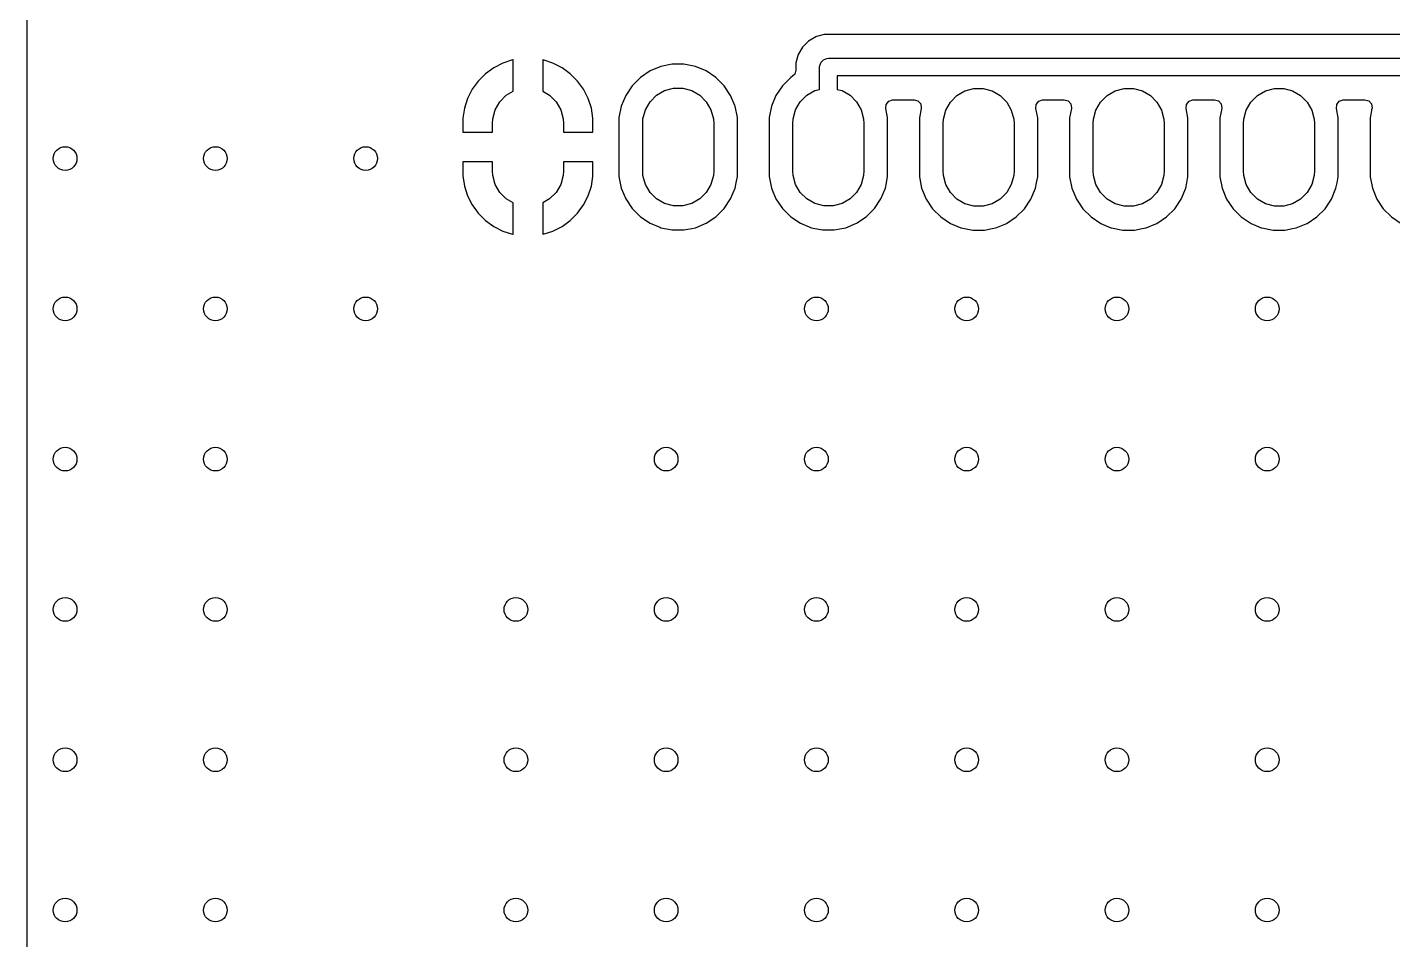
# Model space of a CAD drawing. Extents: x 2.6 to 14.2, y -9.4 to -3.8.
# Drawn here: x 2.558 to 3.467, y -8.85 to -8.243 of the extents above; entities that cross this region are included whole.
import ezdxf

# ---------------------------------------------------------------- set-up
doc = ezdxf.new("R2010")
doc.units = 0
doc.header["$MEASUREMENT"] = 0
doc.layers.add('BLACK', color=7, linetype='CONTINUOUS')

msp = doc.modelspace()

# ---------------------------------------------------------------- linework, layer by layer
at = {"layer": 'BLACK', "linetype": 'CONTINUOUS'}
for p, q in [((2.55806, -8.30376), (2.55806, -7.7227)), ((3.08285, -8.2495), (3.07791, -8.25236)), ((3.0833, -8.24938), (3.08285, -8.2495)), ((3.08836, -8.24803), (3.0833, -8.24938)), ((3.09407, -8.24803), (3.08836, -8.24803)), ((3.68149, -8.24803), (3.09407, -8.24803)), ((3.07387, -8.25639), (3.07102, -8.26134)), ((3.0779, -8.25236), (3.07387, -8.25639)), ((3.07387, -8.25639), (3.07387, -8.25639)), ((3.07791, -8.25236), (3.0779, -8.25236)), ((2.87459, -8.26704), (2.86852, -8.27013)), ((2.88107, -8.26493), (2.87459, -8.26704)), ((2.88137, -8.26488), (2.88107, -8.26493)), ((2.88107, -8.26493), (2.88107, -8.26493)), ((2.88137, -8.28581), (2.88137, -8.26488)), ((2.88137, -8.26488), (2.88137, -8.26488)), ((2.90135, -8.26493), (2.90106, -8.26488)), ((2.90106, -8.26488), (2.90106, -8.28581)), ((2.90784, -8.26704), (2.90135, -8.26493)), ((2.90135, -8.26493), (2.90135, -8.26493)), ((2.91391, -8.27013), (2.90784, -8.26704)), ((2.98733, -8.26778), (2.97972, -8.26929)), ((2.99509, -8.26778), (2.98733, -8.26778)), ((2.98733, -8.26778), (2.98733, -8.26778)), ((3.0027, -8.26929), (2.99509, -8.26778)), ((2.99509, -8.26778), (2.99509, -8.26778)), ((3.07102, -8.26134), (3.06954, -8.26685)), ((3.06954, -8.26685), (3.06954, -8.26685)), ((3.06954, -8.26685), (3.06954, -8.27167)), ((3.07102, -8.26134), (3.07102, -8.26134)), ((3.08531, -8.2697), (3.08542, -8.26855)), ((3.08542, -8.26855), (3.0863, -8.26642)), ((3.0863, -8.26642), (3.08793, -8.26479)), ((3.08793, -8.26479), (3.09006, -8.26391)), ((3.09006, -8.26391), (3.09121, -8.2638)), ((3.09121, -8.2638), (3.69005, -8.2638)), ((2.863, -8.27414), (2.85818, -8.27896)), ((2.86852, -8.27013), (2.863, -8.27414)), ((2.91943, -8.27414), (2.91391, -8.27013)), ((2.92425, -8.27896), (2.91943, -8.27414)), ((2.9661, -8.27657), (2.96062, -8.28206)), ((2.97256, -8.27226), (2.9661, -8.27657)), ((2.9661, -8.27657), (2.9661, -8.27657)), ((2.97972, -8.26929), (2.97256, -8.27226)), ((2.97256, -8.27226), (2.97256, -8.27226)), ((2.97972, -8.26929), (2.97972, -8.26929)), ((3.00987, -8.27226), (3.0027, -8.26929)), ((3.0027, -8.26929), (3.0027, -8.26929)), ((3.01632, -8.27657), (3.00987, -8.27226)), ((3.00987, -8.27226), (3.00987, -8.27226)), ((3.02181, -8.28206), (3.01632, -8.27657)), ((3.01632, -8.27657), (3.01632, -8.27657)), ((3.0661, -8.27657), (3.06062, -8.28206)), ((3.06737, -8.27573), (3.0661, -8.27657)), ((3.0661, -8.27657), (3.0661, -8.27657)), ((3.06876, -8.27431), (3.06737, -8.27573)), ((3.06954, -8.27167), (3.06876, -8.27431)), ((3.08531, -8.28451), (3.08531, -8.2697)), ((3.6925, -8.27561), (3.09712, -8.27561)), ((3.09712, -8.27561), (3.09712, -8.28451)), ((2.85417, -8.28447), (2.85108, -8.29055)), ((2.85818, -8.27896), (2.85417, -8.28447)), ((2.87683, -8.28843), (2.88137, -8.28581)), ((2.90106, -8.28581), (2.90559, -8.28843)), ((2.92825, -8.28447), (2.92425, -8.27896)), ((2.93135, -8.29055), (2.92825, -8.28447)), ((2.96062, -8.28206), (2.95631, -8.28851)), ((2.96062, -8.28206), (2.96062, -8.28206)), ((2.97683, -8.28843), (2.98217, -8.28535)), ((2.98217, -8.28535), (2.98813, -8.28375)), ((2.98813, -8.28375), (2.9943, -8.28375)), ((2.9943, -8.28375), (3.00025, -8.28535)), ((3.00025, -8.28535), (3.00559, -8.28843)), ((3.02612, -8.28851), (3.02181, -8.28206)), ((3.02181, -8.28206), (3.02181, -8.28206)), ((3.06062, -8.28206), (3.05631, -8.28851)), ((3.06062, -8.28206), (3.06062, -8.28206)), ((3.07683, -8.28843), (3.08217, -8.28535)), ((3.08217, -8.28535), (3.08531, -8.28451)), ((3.09712, -8.28451), (3.10025, -8.28535)), ((3.10025, -8.28535), (3.10559, -8.28843)), ((3.17673, -8.28857), (3.18207, -8.28549)), ((3.18207, -8.28549), (3.18802, -8.28389)), ((3.18802, -8.28389), (3.19419, -8.28389)), ((3.19419, -8.28389), (3.20015, -8.28549)), ((3.20015, -8.28549), (3.20549, -8.28857)), ((3.27673, -8.28857), (3.28207, -8.28549)), ((3.28207, -8.28549), (3.28802, -8.28389)), ((3.28802, -8.28389), (3.29419, -8.28389)), ((3.29419, -8.28389), (3.30015, -8.28549)), ((3.30015, -8.28549), (3.30549, -8.28857)), ((3.37673, -8.28857), (3.38207, -8.28549)), ((3.38207, -8.28549), (3.38802, -8.28389)), ((3.38802, -8.28389), (3.39419, -8.28389)), ((3.39419, -8.28389), (3.40015, -8.28549)), ((3.40015, -8.28549), (3.40549, -8.28857)), ((2.85108, -8.29055), (2.84897, -8.29703)), ((2.86939, -8.29813), (2.87247, -8.29279)), ((2.87247, -8.29279), (2.87683, -8.28843)), ((2.90559, -8.28843), (2.90995, -8.29279)), ((2.90995, -8.29279), (2.91304, -8.29813)), ((2.93345, -8.29703), (2.93135, -8.29055)), ((2.95334, -8.29568), (2.95182, -8.30329)), ((2.95631, -8.28851), (2.95334, -8.29568)), ((2.95334, -8.29568), (2.95334, -8.29568)), ((2.95631, -8.28851), (2.95631, -8.28851)), ((2.96939, -8.29813), (2.97247, -8.29279)), ((2.97247, -8.29279), (2.97683, -8.28843)), ((3.00559, -8.28843), (3.00995, -8.29279)), ((3.00995, -8.29279), (3.01304, -8.29813)), ((3.02892, -8.29527), (3.02612, -8.28851)), ((3.02612, -8.28851), (3.02612, -8.28851)), ((3.02909, -8.29568), (3.02892, -8.29527)), ((3.0306, -8.30329), (3.02909, -8.29568)), ((3.02909, -8.29568), (3.02909, -8.29568)), ((3.02909, -8.29568), (3.02909, -8.29568)), ((3.05334, -8.29568), (3.05182, -8.30329)), ((3.05631, -8.28851), (3.05334, -8.29568)), ((3.05334, -8.29568), (3.05334, -8.29568)), ((3.05631, -8.28851), (3.05631, -8.28851)), ((3.06939, -8.29813), (3.07247, -8.29279)), ((3.07247, -8.29279), (3.07683, -8.28843)), ((3.10559, -8.28843), (3.10995, -8.29279)), ((3.10995, -8.29279), (3.11304, -8.29813)), ((3.12939, -8.29721), (3.12964, -8.29447)), ((3.12964, -8.29447), (3.13133, -8.2923)), ((3.13133, -8.2923), (3.13392, -8.29138)), ((3.13392, -8.29138), (3.13418, -8.29137)), ((3.13418, -8.29137), (3.14817, -8.29137)), ((3.14817, -8.29137), (3.15081, -8.29215)), ((3.15081, -8.29215), (3.15261, -8.29423)), ((3.15261, -8.29423), (3.153, -8.29695)), ((3.16928, -8.29828), (3.17237, -8.29293)), ((3.17237, -8.29293), (3.17673, -8.28857)), ((3.20549, -8.28857), (3.20985, -8.29293)), ((3.20985, -8.29293), (3.21293, -8.29828)), ((3.22926, -8.29721), (3.2295, -8.29447)), ((3.2295, -8.29447), (3.23119, -8.2923)), ((3.23119, -8.2923), (3.23378, -8.29138)), ((3.23378, -8.29138), (3.23405, -8.29137)), ((3.23405, -8.29137), (3.24817, -8.29137)), ((3.24817, -8.29137), (3.25081, -8.29215)), ((3.25081, -8.29215), (3.25261, -8.29423)), ((3.25261, -8.29423), (3.253, -8.29695)), ((3.26928, -8.29828), (3.27237, -8.29293)), ((3.27237, -8.29293), (3.27673, -8.28857)), ((3.30549, -8.28857), (3.30985, -8.29293)), ((3.30985, -8.29293), (3.31293, -8.29828)), ((3.32926, -8.29721), (3.3295, -8.29447)), ((3.3295, -8.29447), (3.33119, -8.2923)), ((3.33119, -8.2923), (3.33378, -8.29138)), ((3.33378, -8.29138), (3.33405, -8.29137)), ((3.33405, -8.29137), (3.34817, -8.29137)), ((3.34817, -8.29137), (3.35081, -8.29215)), ((3.35081, -8.29215), (3.35261, -8.29423)), ((3.35261, -8.29423), (3.353, -8.29695)), ((3.36928, -8.29828), (3.37237, -8.29293)), ((3.37237, -8.29293), (3.37673, -8.28857)), ((3.40549, -8.28857), (3.40985, -8.29293)), ((3.40985, -8.29293), (3.41293, -8.29828)), ((3.42926, -8.29721), (3.4295, -8.29447)), ((3.4295, -8.29447), (3.43119, -8.2923)), ((3.43119, -8.2923), (3.43378, -8.29138)), ((3.43378, -8.29138), (3.43405, -8.29137)), ((3.43405, -8.29137), (3.44817, -8.29137)), ((3.44817, -8.29137), (3.45081, -8.29215)), ((3.45081, -8.29215), (3.45261, -8.29423)), ((3.45261, -8.29423), (3.453, -8.29695)), ((2.55806, -8.74572), (2.55806, -8.30376)), ((2.84897, -8.29703), (2.84791, -8.30376)), ((2.84791, -8.30376), (2.84791, -8.31308)), ((2.86759, -8.30717), (2.86779, -8.30409)), ((2.86779, -8.30409), (2.86939, -8.29813)), ((2.91304, -8.29813), (2.91463, -8.30409)), ((2.91463, -8.30409), (2.91484, -8.30717)), ((2.93452, -8.30376), (2.93345, -8.29703)), ((2.93452, -8.31308), (2.93452, -8.30376)), ((2.93452, -8.30376), (2.93452, -8.30376)), ((2.95182, -8.30329), (2.95182, -8.30329)), ((2.95182, -8.30329), (2.95182, -8.34255)), ((2.96759, -8.30717), (2.96779, -8.30409)), ((2.96779, -8.30409), (2.96939, -8.29813)), ((3.01304, -8.29813), (3.01463, -8.30409)), ((3.01463, -8.30409), (3.01484, -8.30717)), ((3.0306, -8.34255), (3.0306, -8.30329)), ((3.05182, -8.30329), (3.05182, -8.30329)), ((3.05182, -8.30329), (3.05182, -8.34255)), ((3.06759, -8.30717), (3.06779, -8.30409)), ((3.06779, -8.30409), (3.06939, -8.29813)), ((3.11304, -8.29813), (3.11463, -8.30409)), ((3.11463, -8.30409), (3.11484, -8.30717)), ((3.1306, -8.30329), (3.12939, -8.29721)), ((3.1306, -8.34255), (3.1306, -8.30329)), ((3.1306, -8.30329), (3.1306, -8.30329)), ((3.15296, -8.29721), (3.15172, -8.30344)), ((3.15172, -8.30344), (3.15172, -8.30344)), ((3.15172, -8.30344), (3.15172, -8.34269)), ((3.153, -8.29695), (3.15296, -8.29721)), ((3.16748, -8.30731), (3.16769, -8.30423)), ((3.16769, -8.30423), (3.16928, -8.29828)), ((3.21293, -8.29828), (3.21453, -8.30423)), ((3.21453, -8.30423), (3.21473, -8.30731)), ((3.2305, -8.30344), (3.22926, -8.29721)), ((3.2305, -8.34269), (3.2305, -8.30344)), ((3.2305, -8.30344), (3.2305, -8.30344)), ((3.25296, -8.29721), (3.25172, -8.30344)), ((3.25172, -8.30344), (3.25172, -8.30344)), ((3.25172, -8.30344), (3.25172, -8.34269)), ((3.253, -8.29695), (3.25296, -8.29721)), ((3.26748, -8.30731), (3.26769, -8.30423)), ((3.26769, -8.30423), (3.26928, -8.29828)), ((3.31293, -8.29828), (3.31453, -8.30423)), ((3.31453, -8.30423), (3.31473, -8.30731)), ((3.3305, -8.30344), (3.32926, -8.29721)), ((3.3305, -8.34269), (3.3305, -8.30344)), ((3.3305, -8.30344), (3.3305, -8.30344)), ((3.35296, -8.29721), (3.35172, -8.30344)), ((3.35172, -8.30344), (3.35172, -8.30344)), ((3.35172, -8.30344), (3.35172, -8.34269)), ((3.353, -8.29695), (3.35296, -8.29721)), ((3.36748, -8.30731), (3.36769, -8.30423)), ((3.36769, -8.30423), (3.36928, -8.29828)), ((3.41293, -8.29828), (3.41453, -8.30423)), ((3.41453, -8.30423), (3.41473, -8.30731)), ((3.4305, -8.30344), (3.42926, -8.29721)), ((3.4305, -8.34269), (3.4305, -8.30344)), ((3.4305, -8.30344), (3.4305, -8.30344)), ((3.45296, -8.29721), (3.45172, -8.30344)), ((3.45172, -8.30344), (3.45172, -8.30344)), ((3.45172, -8.30344), (3.45172, -8.34269)), ((3.453, -8.29695), (3.45296, -8.29721)), ((2.84791, -8.31308), (2.86759, -8.31308)), ((2.86759, -8.31308), (2.86759, -8.30717)), ((2.91484, -8.30717), (2.91484, -8.31308)), ((2.91484, -8.31308), (2.93452, -8.31308)), ((2.96759, -8.33867), (2.96759, -8.30717)), ((3.01484, -8.30717), (3.01484, -8.33867)), ((3.06759, -8.33867), (3.06759, -8.30717)), ((3.11484, -8.30717), (3.11484, -8.33867)), ((3.16748, -8.33881), (3.16748, -8.30731)), ((3.21473, -8.30731), (3.21473, -8.33881)), ((3.26748, -8.33881), (3.26748, -8.30731)), ((3.31473, -8.30731), (3.31473, -8.33881)), ((3.36748, -8.33881), (3.36748, -8.30731)), ((3.41473, -8.30731), (3.41473, -8.33881)), ((2.84791, -8.33276), (2.84791, -8.34207)), ((2.86759, -8.33276), (2.84791, -8.33276)), ((2.86759, -8.33867), (2.86759, -8.33276)), ((2.86779, -8.34175), (2.86759, -8.33867)), ((2.91484, -8.33867), (2.91463, -8.34175)), ((2.93452, -8.33276), (2.91484, -8.33276)), ((2.91484, -8.33276), (2.91484, -8.33867)), ((2.93452, -8.34207), (2.93452, -8.33276)), ((2.96779, -8.34175), (2.96759, -8.33867)), ((3.01484, -8.33867), (3.01463, -8.34175)), ((3.06779, -8.34175), (3.06759, -8.33867)), ((3.11484, -8.33867), (3.11463, -8.34175)), ((3.16769, -8.34189), (3.16748, -8.33881)), ((3.21473, -8.33881), (3.21453, -8.34189)), ((3.26769, -8.34189), (3.26748, -8.33881)), ((3.31473, -8.33881), (3.31453, -8.34189)), ((3.36769, -8.34189), (3.36748, -8.33881)), ((3.41473, -8.33881), (3.41453, -8.34189)), ((2.84791, -8.34207), (2.84897, -8.34881)), ((2.84897, -8.34881), (2.85108, -8.35529)), ((2.86939, -8.34771), (2.86779, -8.34175)), ((2.87247, -8.35305), (2.86939, -8.34771)), ((2.91304, -8.34771), (2.90995, -8.35305)), ((2.91463, -8.34175), (2.91304, -8.34771)), ((2.93135, -8.35529), (2.93345, -8.34881)), ((2.93345, -8.34881), (2.93445, -8.34255)), ((2.93445, -8.34255), (2.93452, -8.34207)), ((2.95182, -8.34255), (2.95182, -8.34255)), ((2.95182, -8.34255), (2.95182, -8.34255)), ((2.95182, -8.34255), (2.95334, -8.35016)), ((2.95334, -8.35016), (2.95334, -8.35016)), ((2.95334, -8.35016), (2.95631, -8.35732)), ((2.96939, -8.34771), (2.96779, -8.34175)), ((2.97247, -8.35305), (2.96939, -8.34771)), ((3.01304, -8.34771), (3.00995, -8.35305)), ((3.01463, -8.34175), (3.01304, -8.34771)), ((3.02612, -8.35732), (3.02909, -8.35016)), ((3.02909, -8.35016), (3.02978, -8.34666)), ((3.02978, -8.34666), (3.0306, -8.34255)), ((3.05182, -8.34255), (3.05182, -8.34255)), ((3.05182, -8.34255), (3.05182, -8.34255)), ((3.05182, -8.34255), (3.05334, -8.35016)), ((3.05334, -8.35016), (3.05334, -8.35016)), ((3.05334, -8.35016), (3.05631, -8.35732)), ((3.06939, -8.34771), (3.06779, -8.34175)), ((3.07247, -8.35305), (3.06939, -8.34771)), ((3.11304, -8.34771), (3.10995, -8.35305)), ((3.11463, -8.34175), (3.11304, -8.34771)), ((3.12612, -8.35732), (3.12909, -8.35016)), ((3.12909, -8.35016), (3.12978, -8.34666)), ((3.12978, -8.34666), (3.1306, -8.34255)), ((3.15172, -8.34269), (3.15172, -8.34269)), ((3.15172, -8.34269), (3.15172, -8.34269)), ((3.15172, -8.34269), (3.15323, -8.3503)), ((3.15323, -8.3503), (3.15323, -8.3503)), ((3.15323, -8.3503), (3.1562, -8.35747)), ((3.16928, -8.34785), (3.16769, -8.34189)), ((3.17237, -8.35319), (3.16928, -8.34785)), ((3.21293, -8.34785), (3.20985, -8.35319)), ((3.21453, -8.34189), (3.21293, -8.34785)), ((3.22601, -8.35747), (3.22898, -8.3503)), ((3.22898, -8.3503), (3.22971, -8.34666)), ((3.22971, -8.34666), (3.2305, -8.34269)), ((3.25172, -8.34269), (3.25172, -8.34269)), ((3.25172, -8.34269), (3.25172, -8.34269)), ((3.25172, -8.34269), (3.25323, -8.3503)), ((3.25323, -8.3503), (3.25323, -8.3503)), ((3.25323, -8.3503), (3.2562, -8.35747)), ((3.26928, -8.34785), (3.26769, -8.34189)), ((3.27237, -8.35319), (3.26928, -8.34785)), ((3.31293, -8.34785), (3.30985, -8.35319)), ((3.31453, -8.34189), (3.31293, -8.34785)), ((3.32601, -8.35747), (3.32898, -8.3503)), ((3.32898, -8.3503), (3.32971, -8.34666)), ((3.32971, -8.34666), (3.3305, -8.34269)), ((3.35172, -8.34269), (3.35172, -8.34269)), ((3.35172, -8.34269), (3.35172, -8.34269)), ((3.35172, -8.34269), (3.35323, -8.3503)), ((3.35323, -8.3503), (3.35323, -8.3503)), ((3.35323, -8.3503), (3.3562, -8.35747)), ((3.36928, -8.34785), (3.36769, -8.34189)), ((3.37237, -8.35319), (3.36928, -8.34785)), ((3.41293, -8.34785), (3.40985, -8.35319)), ((3.41453, -8.34189), (3.41293, -8.34785)), ((3.42601, -8.35747), (3.42898, -8.3503)), ((3.42898, -8.3503), (3.42971, -8.34666)), ((3.42971, -8.34666), (3.4305, -8.34269)), ((3.45172, -8.34269), (3.45172, -8.34269)), ((3.45172, -8.34269), (3.45172, -8.34269)), ((3.45172, -8.34269), (3.45323, -8.3503)), ((3.45323, -8.3503), (3.45323, -8.3503)), ((3.45323, -8.3503), (3.4562, -8.35747)), ((2.85108, -8.35529), (2.85417, -8.36136)), ((2.87683, -8.35741), (2.87247, -8.35305)), ((2.88137, -8.36003), (2.87683, -8.35741)), ((2.90559, -8.35741), (2.90106, -8.36003)), ((2.90995, -8.35305), (2.90559, -8.35741)), ((2.92825, -8.36136), (2.93135, -8.35529)), ((2.95631, -8.35732), (2.95631, -8.35732)), ((2.95631, -8.35732), (2.96062, -8.36378)), ((2.97683, -8.35741), (2.97247, -8.35305)), ((2.98217, -8.36049), (2.97683, -8.35741)), ((3.00559, -8.35741), (3.00025, -8.36049)), ((3.00995, -8.35305), (3.00559, -8.35741)), ((3.02181, -8.36378), (3.02612, -8.35732)), ((3.05631, -8.35732), (3.05631, -8.35732)), ((3.05631, -8.35732), (3.06062, -8.36378)), ((3.07683, -8.35741), (3.07247, -8.35305)), ((3.08217, -8.36049), (3.07683, -8.35741)), ((3.10559, -8.35741), (3.10025, -8.36049)), ((3.10995, -8.35305), (3.10559, -8.35741)), ((3.12181, -8.36378), (3.12612, -8.35732)), ((3.1562, -8.35747), (3.1562, -8.35747)), ((3.1562, -8.35747), (3.16051, -8.36392)), ((3.17673, -8.35755), (3.17237, -8.35319)), ((3.18207, -8.36063), (3.17673, -8.35755)), ((3.20549, -8.35755), (3.20015, -8.36063)), ((3.20985, -8.35319), (3.20549, -8.35755)), ((3.2217, -8.36392), (3.22601, -8.35747)), ((3.2562, -8.35747), (3.2562, -8.35747)), ((3.2562, -8.35747), (3.26051, -8.36392)), ((3.27673, -8.35755), (3.27237, -8.35319)), ((3.28207, -8.36063), (3.27673, -8.35755)), ((3.30549, -8.35755), (3.30015, -8.36063)), ((3.30985, -8.35319), (3.30549, -8.35755)), ((3.3217, -8.36392), (3.32601, -8.35747)), ((3.3562, -8.35747), (3.3562, -8.35747)), ((3.3562, -8.35747), (3.36051, -8.36392)), ((3.37673, -8.35755), (3.37237, -8.35319)), ((3.38207, -8.36063), (3.37673, -8.35755)), ((3.40549, -8.35755), (3.40015, -8.36063)), ((3.40985, -8.35319), (3.40549, -8.35755)), ((3.4217, -8.36392), (3.42601, -8.35747)), ((3.4562, -8.35747), (3.4562, -8.35747)), ((3.4562, -8.35747), (3.46051, -8.36392)), ((2.85417, -8.36136), (2.85818, -8.36688)), ((2.85818, -8.36688), (2.863, -8.3717)), ((2.88137, -8.38095), (2.88137, -8.36003)), ((2.90106, -8.36003), (2.90106, -8.38095)), ((2.91943, -8.3717), (2.92425, -8.36688)), ((2.92425, -8.36688), (2.92825, -8.36136)), ((2.96062, -8.36378), (2.96062, -8.36378)), ((2.96062, -8.36378), (2.9661, -8.36926)), ((2.98813, -8.36209), (2.98217, -8.36049)), ((2.9943, -8.36209), (2.98813, -8.36209)), ((3.00025, -8.36049), (2.9943, -8.36209)), ((3.01632, -8.36926), (3.02181, -8.36378)), ((3.06062, -8.36378), (3.06062, -8.36378)), ((3.06062, -8.36378), (3.0661, -8.36926)), ((3.08813, -8.36209), (3.08217, -8.36049)), ((3.0943, -8.36209), (3.08813, -8.36209)), ((3.10025, -8.36049), (3.0943, -8.36209)), ((3.11632, -8.36926), (3.12181, -8.36378)), ((3.16051, -8.36392), (3.16051, -8.36392)), ((3.16051, -8.36392), (3.166, -8.36941)), ((3.18802, -8.36223), (3.18207, -8.36063)), ((3.19419, -8.36223), (3.18802, -8.36223)), ((3.20015, -8.36063), (3.19419, -8.36223)), ((3.21622, -8.36941), (3.2217, -8.36392)), ((3.26051, -8.36392), (3.26051, -8.36392)), ((3.26051, -8.36392), (3.266, -8.36941)), ((3.28802, -8.36223), (3.28207, -8.36063)), ((3.29419, -8.36223), (3.28802, -8.36223)), ((3.30015, -8.36063), (3.29419, -8.36223)), ((3.31622, -8.36941), (3.3217, -8.36392)), ((3.36051, -8.36392), (3.36051, -8.36392)), ((3.36051, -8.36392), (3.366, -8.36941)), ((3.38802, -8.36223), (3.38207, -8.36063)), ((3.39419, -8.36223), (3.38802, -8.36223)), ((3.40015, -8.36063), (3.39419, -8.36223)), ((3.41622, -8.36941), (3.4217, -8.36392)), ((3.46051, -8.36392), (3.46051, -8.36392)), ((3.46051, -8.36392), (3.466, -8.36941)), ((2.863, -8.3717), (2.86852, -8.37571)), ((2.86852, -8.37571), (2.87459, -8.3788)), ((2.90784, -8.3788), (2.91391, -8.37571)), ((2.91391, -8.37571), (2.91943, -8.3717)), ((2.9661, -8.36926), (2.9661, -8.36926)), ((2.9661, -8.36926), (2.97256, -8.37357)), ((2.97256, -8.37357), (2.97256, -8.37357)), ((2.97256, -8.37357), (2.97895, -8.37622)), ((2.97895, -8.37622), (2.97972, -8.37654)), ((2.97972, -8.37654), (2.97972, -8.37654)), ((2.97972, -8.37654), (2.97972, -8.37654)), ((2.97972, -8.37654), (2.98733, -8.37806)), ((2.99509, -8.37806), (3.00021, -8.37704)), ((3.00021, -8.37704), (3.0027, -8.37654)), ((3.0027, -8.37654), (3.00837, -8.37419)), ((3.00837, -8.37419), (3.00987, -8.37357)), ((3.00987, -8.37357), (3.01632, -8.36926)), ((3.00987, -8.37357), (3.00987, -8.37357)), ((3.00987, -8.37357), (3.00987, -8.37357)), ((3.0661, -8.36926), (3.0661, -8.36926)), ((3.0661, -8.36926), (3.07256, -8.37357)), ((3.07256, -8.37357), (3.07256, -8.37357)), ((3.07256, -8.37357), (3.07895, -8.37622)), ((3.07895, -8.37622), (3.07972, -8.37654)), ((3.07972, -8.37654), (3.07972, -8.37654)), ((3.07972, -8.37654), (3.07972, -8.37654)), ((3.07972, -8.37654), (3.08733, -8.37806)), ((3.09509, -8.37806), (3.10021, -8.37704)), ((3.10021, -8.37704), (3.1027, -8.37654)), ((3.1027, -8.37654), (3.10837, -8.37419)), ((3.10837, -8.37419), (3.10987, -8.37357)), ((3.10987, -8.37357), (3.11632, -8.36926)), ((3.10987, -8.37357), (3.10987, -8.37357)), ((3.10987, -8.37357), (3.10987, -8.37357)), ((3.166, -8.36941), (3.166, -8.36941)), ((3.166, -8.36941), (3.17245, -8.37372)), ((3.17245, -8.37372), (3.17245, -8.37372)), ((3.17245, -8.37372), (3.17927, -8.37654)), ((3.17927, -8.37654), (3.17962, -8.37669)), ((3.17962, -8.37669), (3.17962, -8.37669)), ((3.17962, -8.37669), (3.17962, -8.37669)), ((3.17962, -8.37669), (3.18723, -8.3782)), ((3.19499, -8.3782), (3.20011, -8.37718)), ((3.20011, -8.37718), (3.2026, -8.37669)), ((3.2026, -8.37669), (3.2092, -8.37395)), ((3.2092, -8.37395), (3.20976, -8.37372)), ((3.20976, -8.37372), (3.21622, -8.36941)), ((3.20976, -8.37372), (3.20976, -8.37372)), ((3.20976, -8.37372), (3.20976, -8.37372)), ((3.266, -8.36941), (3.266, -8.36941)), ((3.266, -8.36941), (3.27245, -8.37372)), ((3.27245, -8.37372), (3.27245, -8.37372)), ((3.27245, -8.37372), (3.27927, -8.37654)), ((3.27927, -8.37654), (3.27962, -8.37669)), ((3.27962, -8.37669), (3.27962, -8.37669)), ((3.27962, -8.37669), (3.27962, -8.37669)), ((3.27962, -8.37669), (3.28723, -8.3782)), ((3.29499, -8.3782), (3.30011, -8.37718)), ((3.30011, -8.37718), (3.3026, -8.37669)), ((3.3026, -8.37669), (3.3092, -8.37395)), ((3.3092, -8.37395), (3.30976, -8.37372)), ((3.30976, -8.37372), (3.31622, -8.36941)), ((3.30976, -8.37372), (3.30976, -8.37372)), ((3.30976, -8.37372), (3.30976, -8.37372)), ((3.366, -8.36941), (3.366, -8.36941)), ((3.366, -8.36941), (3.37245, -8.37372)), ((3.37245, -8.37372), (3.37245, -8.37372)), ((3.37245, -8.37372), (3.37927, -8.37654)), ((3.37927, -8.37654), (3.37962, -8.37669)), ((3.37962, -8.37669), (3.37962, -8.37669)), ((3.37962, -8.37669), (3.37962, -8.37669)), ((3.37962, -8.37669), (3.38723, -8.3782)), ((3.39499, -8.3782), (3.40011, -8.37718)), ((3.40011, -8.37718), (3.4026, -8.37669)), ((3.4026, -8.37669), (3.4092, -8.37395)), ((3.4092, -8.37395), (3.40976, -8.37372)), ((3.40976, -8.37372), (3.41622, -8.36941)), ((3.40976, -8.37372), (3.40976, -8.37372)), ((3.40976, -8.37372), (3.40976, -8.37372)), ((3.466, -8.36941), (3.466, -8.36941)), ((3.466, -8.36941), (3.47245, -8.37372)), ((2.87459, -8.3788), (2.88107, -8.38091)), ((2.88107, -8.38091), (2.88107, -8.38091)), ((2.88107, -8.38091), (2.88137, -8.38095)), ((2.88137, -8.38095), (2.88137, -8.38095)), ((2.90106, -8.38095), (2.90135, -8.38091)), ((2.90135, -8.38091), (2.90784, -8.3788)), ((2.98733, -8.37806), (2.98733, -8.37806)), ((2.98733, -8.37806), (2.99509, -8.37806)), ((3.08733, -8.37806), (3.08733, -8.37806)), ((3.08733, -8.37806), (3.09509, -8.37806)), ((3.18723, -8.3782), (3.18723, -8.3782)), ((3.18723, -8.3782), (3.19499, -8.3782)), ((3.28723, -8.3782), (3.28723, -8.3782)), ((3.28723, -8.3782), (3.29499, -8.3782)), ((3.38723, -8.3782), (3.38723, -8.3782)), ((3.38723, -8.3782), (3.39499, -8.3782)), ((2.55806, -8.82437), (2.55806, -8.74572)), ((2.55806, -8.87203), (2.55806, -8.82437))]:
    msp.add_line(p, q, dxfattribs=at)
at = {"layer": 'BLACK'}
for centre in [(2.58323, -8.33054), (2.68323, -8.33054), (2.78323, -8.33054), (2.58323, -8.43054), (2.68323, -8.43054), (2.78323, -8.43054), (3.08323, -8.43054), (3.18323, -8.43054), (3.28323, -8.43054), (3.38323, -8.43054), (2.58323, -8.53054), (2.68323, -8.53054), (2.98323, -8.53054), (3.08323, -8.53054), (3.18323, -8.53054), (3.28323, -8.53054), (3.38323, -8.53054), (2.58323, -8.63054), (2.68323, -8.63054), (2.88323, -8.63054), (2.98323, -8.63054), (3.08323, -8.63054), (3.18323, -8.63054), (3.28323, -8.63054), (3.38323, -8.63054), (2.58323, -8.73054), (2.68323, -8.73054), (2.88323, -8.73054), (2.98323, -8.73054), (3.08323, -8.73054), (3.18323, -8.73054), (3.28323, -8.73054), (3.38323, -8.73054), (2.58323, -8.83054), (2.68323, -8.83054), (2.88323, -8.83054), (2.98323, -8.83054), (3.08323, -8.83054), (3.18323, -8.83054), (3.28323, -8.83054), (3.38323, -8.83054)]:
    msp.add_circle(centre, 0.00787, dxfattribs=at)

doc.saveas('drawing.dxf')
